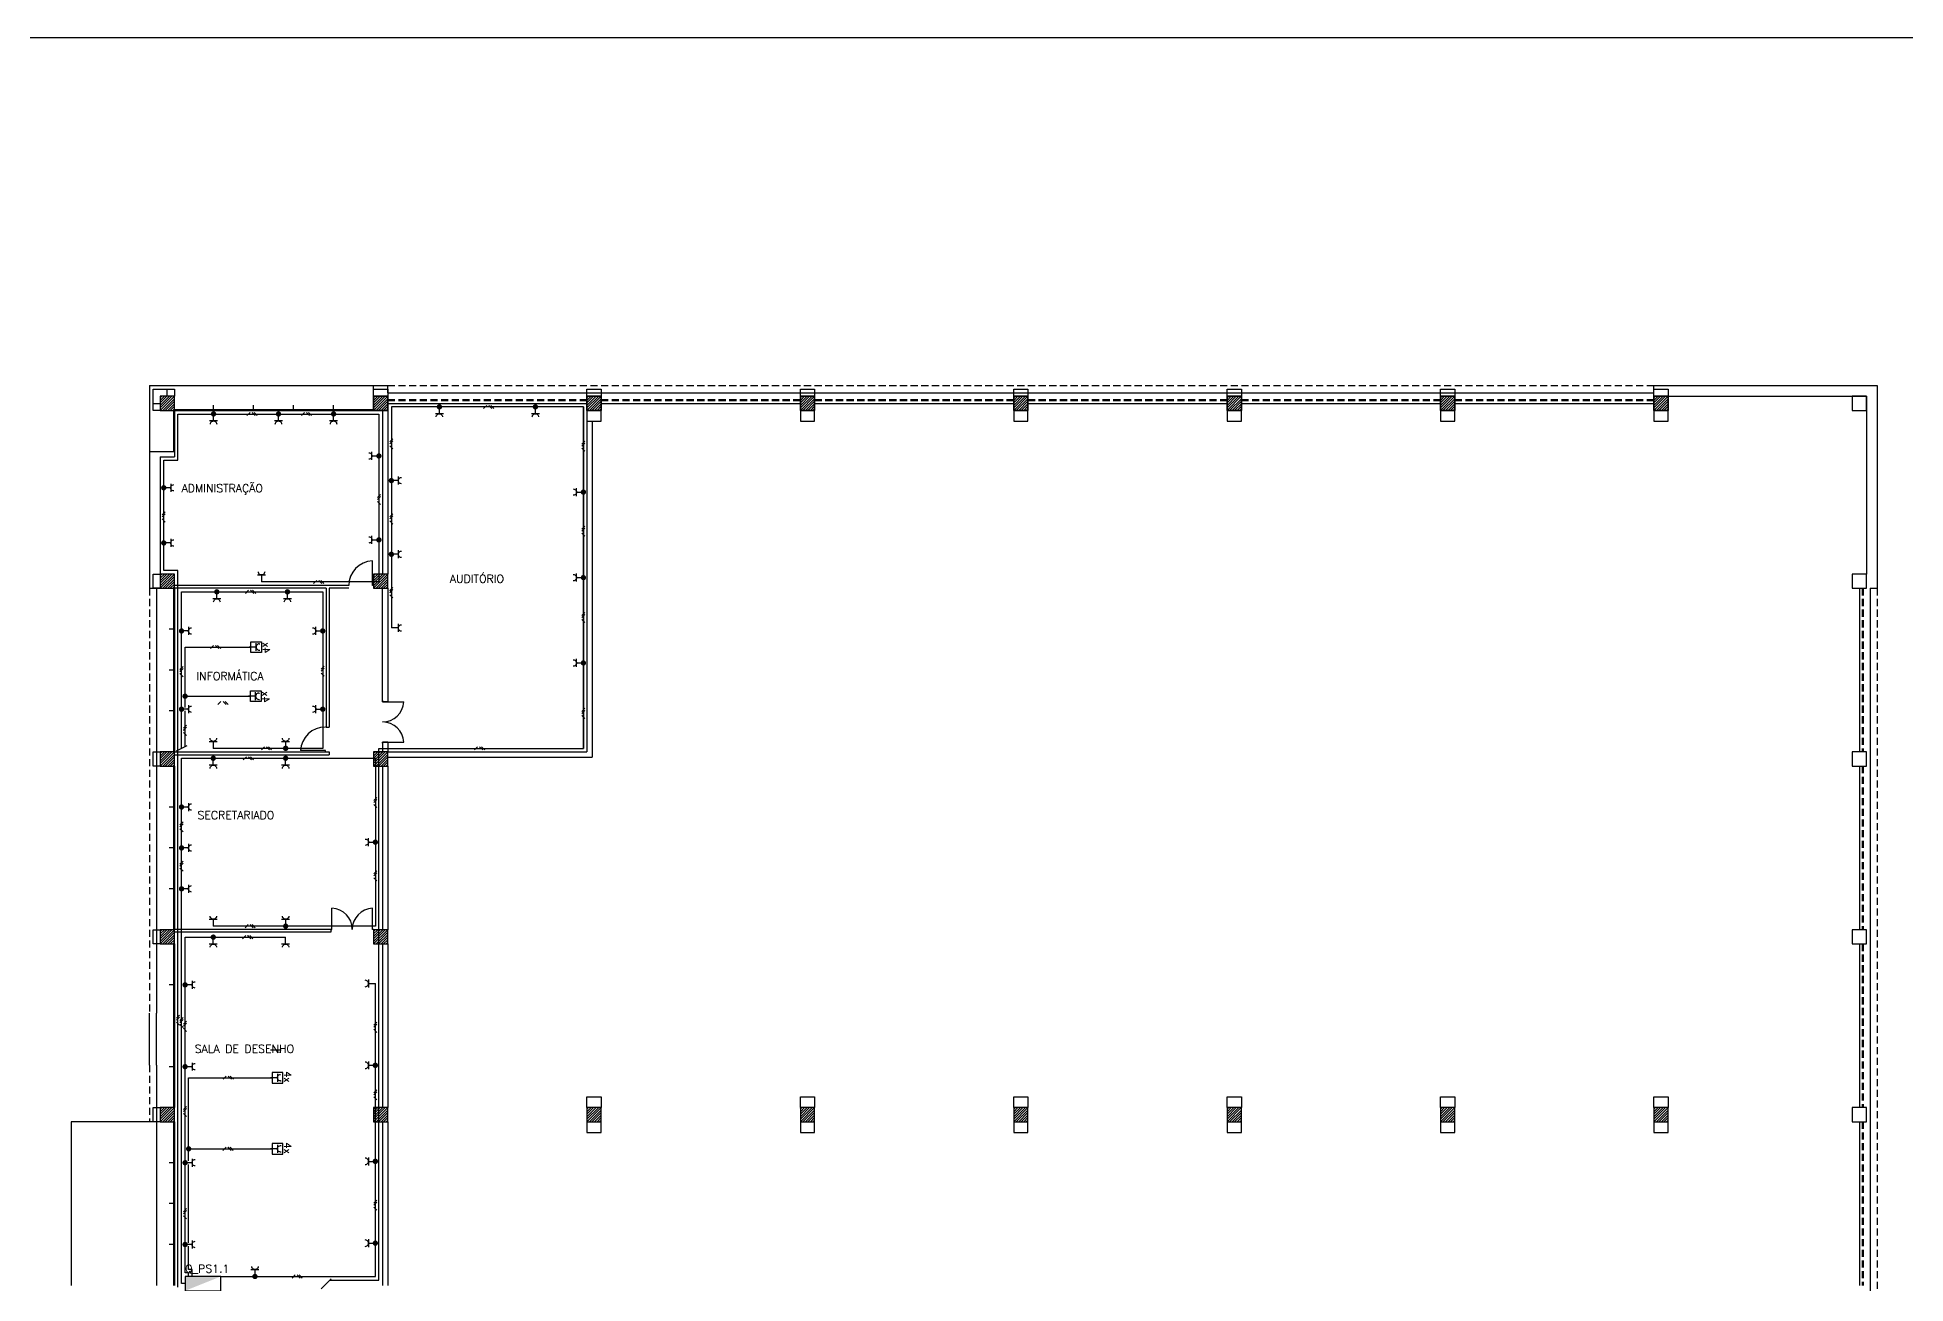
# Model space of a CAD drawing. Extents: x -9 to 600, y -23 to 65.
# Drawn here: x 391.6 to 444.1, y 28.4 to 63.4 of the extents above; entities that cross this region are included whole.
import ezdxf

# ---------------------------------------------------------------- set-up
doc = ezdxf.new("R2010")
doc.units = 0
doc.header["$LTSCALE"] = 0.8
doc.header["$MEASUREMENT"] = 0
doc.linetypes.add('HIDDEN', pattern=[0.375, 0.25, -0.125])
doc.layers.get('0').update_dxf_attribs({"color": 3, "linetype": 'CONTINUOUS'})
for name, color, linetype in [('0_FIOS', 3, 'CONTINUOUS'), ('Desenho base', 7, 'CONTINUOUS'), ('Quadros', 170, 'CONTINUOUS'), ('TOM', 4, 'CONTINUOUS'), ('Tomadas', 3, 'CONTINUOUS')]:
    doc.layers.add(name, color=color, linetype=linetype)
doc.styles.add('ROMANS', font='romans', dxfattribs={"width": 0.9})
doc.styles.get("Standard").update_dxf_attribs({"font": 'ROMANS'})

# ---------------------------------------------------------------- blocks, each defined once
blk = doc.blocks.new('PD')
for p, q in [((-5, 0), (-5, 100)), ((0, 0), (-5, 0))]:
    blk.add_line(p, q)
blk.add_arc((0, 0), 100, 92.86598, 180)
blk = doc.blocks.new('PE')
for p, q in [((5, 0), (5, 100)), ((0, 0), (5, 0))]:
    blk.add_line(p, q)
blk.add_arc((0, 0), 100, 0, 87.13402)
blk = doc.blocks.new('*X26')
at = {"color": 0}
for p, q in [((15.8, 29.801), (16.199, 30.2)), ((15.8, 29.871), (16.129, 30.2)), ((15.8, 29.942), (16.058, 30.2)), ((15.8, 30.013), (15.987, 30.2)), ((15.8, 30.084), (15.916, 30.2)), ((15.8, 30.154), (15.846, 30.2)), ((15.87, 29.8), (16.2, 30.13)), ((15.941, 29.8), (16.2, 30.059)), ((16.011, 29.8), (16.2, 29.989)), ((16.082, 29.8), (16.2, 29.918)), ((16.153, 29.8), (16.2, 29.847))]:
    blk.add_line(p, q, dxfattribs=at)
blk = doc.blocks.new('QUAD')
for p, q in [((0, 0), (0, 0.4)), ((0, 0.4), (1, 0.4)), ((1, 0), (0, 0)), ((1, 0.4), (1, 0))]:
    blk.add_line(p, q)
blk.add_solid([(0, 0.4), (1, 0.4), (1, 0), (1, 0.4)])
blk = doc.blocks.new('Folha A3')
at = {"color": 0}
blk.add_line((21, 288), (411, 288), dxfattribs=at)
blk = doc.blocks.new('MONO')
at = {"layer": '0_FIOS'}
for p, q in [((-3.36, -0.78), (-1.8, 0.78)), ((0.78, -0.78), (-0.78, 0.78)), ((1.8, -0.78), (0.24, 0.78))]:
    blk.add_line(p, q, dxfattribs=at)

msp = doc.modelspace()

# ---------------------------------------------------------------- linework, layer by layer
at = {"layer": 'Desenho base'}
for p, q in [((394.748, 53.648), (401.048, 53.648)), ((401.048, 53.648), (401.448, 53.648)), ((401.048, 53.348), (401.048, 53.648)), ((401.448, 53.448), (401.448, 53.648)), ((437.048, 53.648), (443.327, 53.648)), ((437.048, 53.448), (437.048, 53.648)), ((443.327, 53.648), (443.327, 47.948)), ((394.848, 52.948), (394.848, 53.548)), ((394.848, 53.548), (395.448, 53.548)), ((394.848, 53.148), (395.048, 53.148)), ((395.048, 53.348), (395.048, 52.948)), ((395.448, 53.348), (395.048, 53.348)), ((395.248, 53.348), (395.248, 53.548)), ((395.448, 53.548), (395.448, 53.348)), ((395.448, 52.948), (395.448, 53.348)), ((396.548, 52.948), (396.548, 53.098)), ((397.673, 52.948), (397.673, 53.098)), ((398.798, 52.948), (398.798, 53.098)), ((399.923, 52.948), (399.923, 53.098)), ((401.448, 53.348), (401.048, 53.348)), ((401.048, 53.348), (401.048, 52.948)), ((401.448, 53.448), (437.048, 53.448)), ((401.448, 52.948), (401.448, 53.348)), ((401.448, 53.148), (407.048, 53.148)), ((407.448, 53.348), (407.048, 53.348)), ((407.048, 53.348), (407.048, 52.948)), ((407.448, 52.948), (407.448, 53.348)), ((407.448, 53.148), (413.048, 53.148)), ((413.448, 53.348), (413.048, 53.348)), ((413.048, 53.348), (413.048, 52.948)), ((413.448, 52.948), (413.448, 53.348)), ((413.448, 53.148), (419.048, 53.148)), ((419.448, 53.348), (419.048, 53.348)), ((419.048, 53.348), (419.048, 52.948)), ((419.448, 52.948), (419.448, 53.348)), ((419.448, 53.148), (425.048, 53.148)), ((425.448, 53.348), (425.048, 53.348)), ((425.048, 53.348), (425.048, 52.948)), ((425.448, 52.948), (425.448, 53.348)), ((425.448, 53.148), (431.048, 53.148)), ((431.448, 53.348), (431.048, 53.348)), ((431.048, 53.348), (431.048, 52.948)), ((431.448, 52.948), (431.448, 53.348)), ((431.448, 53.148), (437.048, 53.148)), ((437.448, 53.348), (437.048, 53.348)), ((437.048, 53.348), (437.048, 52.948)), ((437.448, 53.348), (443.027, 53.348)), ((437.448, 52.948), (437.448, 53.348)), ((443.027, 53.348), (442.627, 53.348)), ((442.627, 53.348), (442.627, 52.948)), ((443.027, 53.348), (443.027, 48.348)), ((443.027, 52.948), (443.027, 53.348)), ((395.048, 52.948), (394.848, 52.948)), ((395.048, 52.948), (395.448, 52.948)), ((395.418, 52.948), (395.418, 51.798)), ((395.448, 52.978), (401.048, 52.978)), ((395.448, 52.948), (401.048, 52.948)), ((395.448, 52.948), (395.448, 51.798)), ((401.048, 52.948), (401.448, 52.948)), ((401.298, 52.948), (401.298, 48.348)), ((401.448, 52.948), (401.448, 48.348)), ((407.048, 52.948), (407.448, 52.948)), ((407.048, 52.648), (407.048, 43.348)), ((407.198, 52.648), (407.198, 43.198)), ((413.048, 52.948), (413.448, 52.948)), ((419.048, 52.948), (419.448, 52.948)), ((425.048, 52.948), (425.448, 52.948)), ((431.048, 52.948), (431.448, 52.948)), ((437.048, 52.948), (437.448, 52.948)), ((442.627, 52.948), (443.027, 52.948)), ((394.748, 51.798), (394.748, 47.948)), ((394.748, 51.798), (395.448, 51.798)), ((395.048, 51.648), (395.448, 51.648)), ((395.048, 51.648), (395.048, 48.348)), ((395.448, 51.798), (395.448, 51.648)), ((395.448, 48.348), (395.048, 48.348)), ((395.048, 48.348), (395.048, 47.948)), ((395.448, 47.948), (395.448, 48.348)), ((401.448, 48.348), (401.048, 48.348)), ((401.048, 48.348), (401.048, 47.948)), ((401.448, 47.948), (401.448, 48.348)), ((443.027, 48.348), (442.627, 48.348)), ((442.627, 48.348), (442.627, 47.948)), ((443.027, 47.948), (443.027, 48.348)), ((394.748, 47.948), (395.048, 47.948)), ((394.948, 47.948), (394.948, 36.004)), ((395.048, 47.948), (395.448, 47.948)), ((395.418, 47.948), (395.418, 43.348)), ((395.448, 47.948), (395.448, 43.348)), ((401.048, 47.948), (401.448, 47.948)), ((401.298, 44.758), (401.298, 47.948)), ((401.448, 47.948), (401.448, 44.758)), ((442.627, 47.948), (443.027, 47.948)), ((442.827, 47.948), (442.827, 43.348)), ((443.127, 47.948), (443.127, 18.348)), ((443.127, 47.948), (443.327, 47.948)), ((395.448, 46.798), (395.298, 46.798)), ((395.448, 45.648), (395.298, 45.648)), ((401.448, 44.758), (401.298, 44.758)), ((395.448, 44.498), (395.298, 44.498)), ((399.718, 44.048), (399.798, 44.048)), ((401.448, 43.618), (401.298, 43.618)), ((401.298, 43.618), (401.298, 43.348)), ((401.448, 43.618), (401.448, 43.348)), ((395.448, 43.348), (395.048, 43.348)), ((395.048, 43.348), (395.048, 42.948)), ((395.448, 43.348), (399.798, 43.348)), ((395.448, 42.948), (395.448, 43.348)), ((395.448, 43.268), (399.798, 43.268)), ((401.448, 43.348), (401.048, 43.348)), ((401.048, 43.348), (401.048, 42.948)), ((401.048, 43.348), (401.298, 43.348)), ((401.448, 42.948), (401.448, 43.348)), ((401.448, 43.348), (407.048, 43.348)), ((401.448, 43.198), (407.198, 43.198)), ((443.027, 43.348), (442.627, 43.348)), ((442.627, 43.348), (442.627, 42.948)), ((443.027, 42.948), (443.027, 43.348)), ((395.048, 42.948), (395.448, 42.948)), ((395.418, 42.948), (395.418, 38.348)), ((395.448, 42.948), (395.448, 38.348)), ((401.048, 42.948), (401.448, 42.948)), ((401.298, 42.948), (401.298, 38.348)), ((401.298, 42.948), (401.298, 42.916)), ((401.448, 42.948), (401.448, 38.348)), ((442.627, 42.948), (443.027, 42.948)), ((442.827, 42.948), (442.827, 38.348)), ((395.448, 41.798), (395.298, 41.798)), ((395.448, 40.648), (395.298, 40.648)), ((395.448, 39.498), (395.298, 39.498)), ((399.848, 38.358), (395.448, 38.358)), ((399.848, 38.358), (399.848, 38.278)), ((401.048, 38.358), (401.048, 38.278)), ((395.448, 38.348), (395.048, 38.348)), ((395.048, 38.348), (395.048, 37.948)), ((395.048, 37.948), (395.448, 37.948)), ((395.418, 37.948), (395.418, 36.004)), ((395.448, 37.948), (395.448, 38.348)), ((399.848, 38.278), (395.448, 38.278)), ((395.448, 37.948), (395.448, 36.004)), ((401.448, 38.348), (401.048, 38.348)), ((401.048, 38.348), (401.048, 37.948)), ((401.048, 37.948), (401.448, 37.948)), ((401.298, 37.948), (401.298, 33.348)), ((401.448, 37.948), (401.448, 38.348)), ((401.448, 37.948), (401.448, 33.348)), ((443.027, 38.348), (442.627, 38.348)), ((442.627, 38.348), (442.627, 37.948)), ((442.627, 37.948), (443.027, 37.948)), ((442.827, 37.948), (442.827, 33.348)), ((443.027, 37.948), (443.027, 38.348)), ((395.448, 36.798), (395.298, 36.798)), ((394.748, 34.54), (394.748, 36.004)), ((394.948, 34.54), (394.948, 36.004)), ((395.418, 36.004), (395.418, 34.54)), ((395.448, 36.004), (395.448, 34.54)), ((394.948, 34.54), (394.948, 28.348)), ((395.448, 34.498), (395.298, 34.498)), ((395.418, 34.54), (395.418, 33.348)), ((395.448, 34.54), (395.448, 33.348)), ((395.448, 33.348), (395.048, 33.348)), ((395.048, 33.348), (395.048, 32.948)), ((395.448, 32.948), (395.448, 33.348)), ((401.448, 33.348), (401.048, 33.348)), ((401.048, 33.348), (401.048, 32.948)), ((401.448, 32.948), (401.448, 33.348)), ((407.448, 33.348), (407.048, 33.348)), ((407.048, 33.348), (407.048, 32.948)), ((407.448, 32.948), (407.448, 33.348)), ((413.448, 33.348), (413.048, 33.348)), ((413.048, 33.348), (413.048, 32.948)), ((413.448, 32.948), (413.448, 33.348)), ((419.448, 33.348), (419.048, 33.348)), ((419.048, 33.348), (419.048, 32.948)), ((419.448, 32.948), (419.448, 33.348)), ((425.448, 33.348), (425.048, 33.348)), ((425.048, 33.348), (425.048, 32.948)), ((425.448, 32.948), (425.448, 33.348)), ((431.448, 33.348), (431.048, 33.348)), ((431.048, 33.348), (431.048, 32.948)), ((431.448, 32.948), (431.448, 33.348)), ((437.448, 33.348), (437.048, 33.348)), ((437.048, 33.348), (437.048, 32.948)), ((437.448, 32.948), (437.448, 33.348)), ((443.027, 33.348), (442.627, 33.348)), ((442.627, 33.348), (442.627, 32.948)), ((443.027, 32.948), (443.027, 33.348)), ((392.548, 32.948), (392.548, 28.348)), ((394.948, 32.948), (392.548, 32.948)), ((395.048, 32.948), (395.448, 32.948)), ((395.418, 32.948), (395.418, 28.348)), ((395.448, 32.948), (395.448, 28.348)), ((401.048, 32.948), (401.448, 32.948)), ((401.298, 32.948), (401.298, 28.348)), ((401.448, 32.948), (401.448, 28.348)), ((407.048, 32.948), (407.448, 32.948)), ((413.048, 32.948), (413.448, 32.948)), ((419.048, 32.948), (419.448, 32.948)), ((425.048, 32.948), (425.448, 32.948)), ((431.048, 32.948), (431.448, 32.948)), ((437.048, 32.948), (437.448, 32.948)), ((442.627, 32.948), (443.027, 32.948)), ((442.827, 32.948), (442.827, 28.348)), ((395.448, 31.798), (395.298, 31.798)), ((395.448, 30.648), (395.298, 30.648)), ((395.448, 29.498), (395.298, 29.498))]:
    msp.add_line(p, q, dxfattribs=at)
at = {"layer": 'Desenho base', "linetype": 'Continuous'}
for p, q in [((394.748, 53.648), (394.748, 51.798)), ((400.348, 48.028), (395.448, 48.028)), ((399.718, 47.948), (395.448, 47.948)), ((399.718, 47.948), (399.718, 44.048)), ((400.348, 47.948), (399.798, 47.948)), ((399.798, 47.948), (399.798, 44.048)), ((399.798, 43.348), (399.798, 43.268))]:
    msp.add_line(p, q, dxfattribs=at)
at = {"layer": 'Desenho base', "linetype": 'HIDDEN'}
for p, q in [((401.448, 53.648), (437.048, 53.648)), ((401.448, 53.258), (407.048, 53.258)), ((401.448, 53.228), (407.048, 53.228)), ((407.448, 53.258), (413.048, 53.258)), ((407.448, 53.228), (413.048, 53.228)), ((413.448, 53.258), (419.048, 53.258)), ((413.448, 53.228), (419.048, 53.228)), ((419.448, 53.258), (425.048, 53.258)), ((419.448, 53.228), (425.048, 53.228)), ((425.448, 53.258), (431.048, 53.258)), ((425.448, 53.228), (431.048, 53.228)), ((431.448, 53.258), (437.048, 53.258)), ((431.448, 53.228), (437.048, 53.228)), ((394.748, 47.948), (394.748, 36.004)), ((442.907, 47.948), (442.907, 43.348)), ((442.937, 47.948), (442.937, 43.348)), ((443.327, 47.948), (443.327, 18.348)), ((442.907, 42.948), (442.907, 38.348)), ((442.937, 42.948), (442.937, 38.348)), ((442.907, 37.948), (442.907, 33.348)), ((442.937, 37.948), (442.937, 33.348)), ((394.748, 34.54), (394.748, 32.948)), ((442.907, 32.948), (442.907, 28.348)), ((442.937, 32.948), (442.937, 28.348))]:
    msp.add_line(p, q, dxfattribs=at)
at = {"layer": 'Desenho base'}
for points in [[(395.048, 52.948), (395.448, 52.948), (395.448, 53.348), (395.048, 53.348)], [(401.048, 53.348), (401.448, 53.348), (401.448, 52.948), (401.048, 52.948)], [(407.048, 53.348), (407.448, 53.348), (407.448, 52.948), (407.048, 52.948)], [(413.048, 53.348), (413.448, 53.348), (413.448, 52.948), (413.048, 52.948)], [(419.048, 53.348), (419.448, 53.348), (419.448, 52.948), (419.048, 52.948)], [(425.048, 53.348), (425.448, 53.348), (425.448, 52.948), (425.048, 52.948)], [(431.048, 53.348), (431.448, 53.348), (431.448, 52.948), (431.048, 52.948)], [(437.048, 53.348), (437.448, 53.348), (437.448, 52.948), (437.048, 52.948)], [(395.048, 47.948), (395.448, 47.948), (395.448, 48.348), (395.048, 48.348)], [(401.048, 47.948), (401.448, 47.948), (401.448, 48.348), (401.048, 48.348)], [(395.048, 42.948), (395.448, 42.948), (395.448, 43.348), (395.048, 43.348)], [(401.048, 42.948), (401.448, 42.948), (401.448, 43.348), (401.048, 43.348)], [(395.048, 37.948), (395.448, 37.948), (395.448, 38.348), (395.048, 38.348)], [(401.048, 37.948), (401.448, 37.948), (401.448, 38.348), (401.048, 38.348)], [(395.048, 32.948), (395.448, 32.948), (395.448, 33.348), (395.048, 33.348)], [(401.048, 32.948), (401.448, 32.948), (401.448, 33.348), (401.048, 33.348)], [(407.048, 32.948), (407.448, 32.948), (407.448, 33.348), (407.048, 33.348)], [(413.048, 32.948), (413.448, 32.948), (413.448, 33.348), (413.048, 33.348)], [(419.048, 32.948), (419.448, 32.948), (419.448, 33.348), (419.048, 33.348)], [(425.048, 32.948), (425.448, 32.948), (425.448, 33.348), (425.048, 33.348)], [(431.048, 32.948), (431.448, 32.948), (431.448, 33.348), (431.048, 33.348)], [(437.048, 32.948), (437.448, 32.948), (437.448, 33.348), (437.048, 33.348)]]:
    msp.add_lwpolyline(points, close=True, dxfattribs=at)
for points in [[(401.048, 53.348), (401.048, 53.548), (401.448, 53.548), (401.448, 53.348)], [(407.048, 53.348), (407.048, 53.548), (407.448, 53.548), (407.448, 53.348)], [(413.048, 53.348), (413.048, 53.548), (413.448, 53.548), (413.448, 53.348)], [(419.048, 53.348), (419.048, 53.548), (419.448, 53.548), (419.448, 53.348)], [(425.048, 53.348), (425.048, 53.548), (425.448, 53.548), (425.448, 53.348)], [(431.048, 53.348), (431.048, 53.548), (431.448, 53.548), (431.448, 53.348)], [(437.048, 53.348), (437.048, 53.548), (437.448, 53.548), (437.448, 53.348)], [(407.048, 52.948), (407.048, 52.648), (407.448, 52.648), (407.448, 52.948)], [(413.048, 52.948), (413.048, 52.648), (413.448, 52.648), (413.448, 52.948)], [(419.048, 52.948), (419.048, 52.648), (419.448, 52.648), (419.448, 52.948)], [(425.048, 52.948), (425.048, 52.648), (425.448, 52.648), (425.448, 52.948)], [(431.048, 52.948), (431.048, 52.648), (431.448, 52.648), (431.448, 52.948)], [(437.048, 52.948), (437.048, 52.648), (437.448, 52.648), (437.448, 52.948)], [(395.048, 47.948), (394.848, 47.948), (394.848, 48.348), (395.048, 48.348)], [(395.048, 42.948), (394.848, 42.948), (394.848, 43.348), (395.048, 43.348)], [(395.048, 37.948), (394.848, 37.948), (394.848, 38.348), (395.048, 38.348)], [(407.048, 33.348), (407.048, 33.648), (407.448, 33.648), (407.448, 33.348)], [(413.048, 33.348), (413.048, 33.648), (413.448, 33.648), (413.448, 33.348)], [(419.048, 33.348), (419.048, 33.648), (419.448, 33.648), (419.448, 33.348)], [(425.048, 33.348), (425.048, 33.648), (425.448, 33.648), (425.448, 33.348)], [(431.048, 33.348), (431.048, 33.648), (431.448, 33.648), (431.448, 33.348)], [(437.048, 33.348), (437.048, 33.648), (437.448, 33.648), (437.448, 33.348)], [(395.048, 32.948), (394.848, 32.948), (394.848, 33.348), (395.048, 33.348)], [(407.048, 32.948), (407.048, 32.648), (407.448, 32.648), (407.448, 32.948)], [(413.048, 32.948), (413.048, 32.648), (413.448, 32.648), (413.448, 32.948)], [(419.048, 32.948), (419.048, 32.648), (419.448, 32.648), (419.448, 32.948)], [(425.048, 32.948), (425.048, 32.648), (425.448, 32.648), (425.448, 32.948)], [(431.048, 32.948), (431.048, 32.648), (431.448, 32.648), (431.448, 32.948)], [(437.048, 32.948), (437.048, 32.648), (437.448, 32.648), (437.448, 32.948)]]:
    msp.add_lwpolyline(points, dxfattribs=at)
at = {"layer": 'TOM'}
for p, q in [((396.659, 52.654), (396.436, 52.654)), ((396.659, 52.654), (396.436, 52.654)), ((396.548, 52.654), (396.548, 52.848)), ((398.484, 52.654), (398.261, 52.654)), ((398.484, 52.654), (398.261, 52.654)), ((398.373, 52.654), (398.373, 52.848)), ((400.034, 52.654), (399.811, 52.654)), ((400.034, 52.654), (399.811, 52.654)), ((399.923, 52.654), (399.923, 52.848)), ((403.009, 52.854), (402.786, 52.854)), ((403.009, 52.854), (402.786, 52.854)), ((402.898, 52.854), (402.898, 53.048)), ((405.709, 52.854), (405.486, 52.854)), ((405.709, 52.854), (405.486, 52.854)), ((405.598, 52.854), (405.598, 53.048)), ((401.003, 51.556), (401.003, 51.78)), ((401.003, 51.556), (401.003, 51.78)), ((401.003, 51.668), (401.198, 51.668)), ((401.742, 50.976), (401.548, 50.976)), ((401.742, 51.088), (401.742, 50.864)), ((401.742, 51.088), (401.742, 50.864)), ((395.342, 50.773), (395.148, 50.773)), ((395.342, 50.885), (395.342, 50.661)), ((395.342, 50.885), (395.342, 50.661)), ((406.753, 50.54), (406.753, 50.763)), ((406.753, 50.54), (406.753, 50.763)), ((406.753, 50.652), (406.948, 50.652)), ((401.003, 49.196), (401.003, 49.42)), ((401.003, 49.196), (401.003, 49.42)), ((395.342, 49.223), (395.148, 49.223)), ((395.342, 49.335), (395.342, 49.111)), ((395.342, 49.335), (395.342, 49.111)), ((401.003, 49.308), (401.198, 49.308)), ((401.742, 48.904), (401.548, 48.904)), ((401.742, 49.016), (401.742, 48.792)), ((401.742, 49.016), (401.742, 48.792)), ((406.753, 48.136), (406.753, 48.36)), ((406.753, 48.136), (406.753, 48.36)), ((396.64, 47.654), (396.64, 47.848)), ((397.786, 48.322), (398.009, 48.322)), ((397.786, 48.322), (398.009, 48.322)), ((397.898, 48.322), (397.898, 48.128)), ((398.625, 47.654), (398.625, 47.848)), ((406.753, 48.248), (406.948, 48.248)), ((396.752, 47.654), (396.528, 47.654)), ((396.752, 47.654), (396.528, 47.654)), ((398.737, 47.654), (398.513, 47.654)), ((398.737, 47.654), (398.513, 47.654)), ((395.842, 46.86), (395.842, 46.636)), ((395.842, 46.86), (395.842, 46.636)), ((399.423, 46.636), (399.423, 46.86)), ((399.423, 46.636), (399.423, 46.86)), ((401.742, 46.832), (401.548, 46.832)), ((401.742, 46.944), (401.742, 46.72)), ((401.742, 46.944), (401.742, 46.72)), ((395.842, 46.748), (395.648, 46.748)), ((397.744, 46.297), (397.55, 46.297)), ((397.55, 46.297), (397.6, 46.297)), ((397.6, 46.297), (397.6, 46.447)), ((397.6, 46.447), (397.9, 46.447)), ((397.6, 46.147), (397.6, 46.297)), ((397.744, 46.185), (397.744, 46.409)), ((397.744, 46.185), (397.744, 46.409)), ((397.833, 46.386), (397.852, 46.386)), ((397.9, 46.447), (397.9, 46.147)), ((399.423, 46.748), (399.618, 46.748)), ((397.9, 46.147), (397.6, 46.147)), ((397.833, 46.208), (397.852, 46.208)), ((406.753, 45.736), (406.753, 45.96)), ((406.753, 45.736), (406.753, 45.96)), ((406.753, 45.848), (406.948, 45.848)), ((395.842, 44.66), (395.842, 44.436)), ((395.842, 44.66), (395.842, 44.436)), ((397.73, 44.913), (397.535, 44.913)), ((397.535, 44.913), (397.585, 44.913)), ((397.585, 44.913), (397.585, 45.063)), ((397.585, 45.063), (397.885, 45.063)), ((397.585, 44.763), (397.585, 44.913)), ((397.885, 44.763), (397.585, 44.763)), ((397.73, 44.802), (397.73, 45.025)), ((397.73, 44.802), (397.73, 45.025)), ((397.819, 45.003), (397.838, 45.003)), ((397.819, 44.824), (397.838, 44.824)), ((397.885, 45.063), (397.885, 44.763)), ((399.423, 44.436), (399.423, 44.66)), ((399.423, 44.436), (399.423, 44.66)), ((395.842, 44.548), (395.648, 44.548)), ((399.423, 44.548), (399.618, 44.548)), ((396.428, 43.642), (396.652, 43.642)), ((396.428, 43.642), (396.652, 43.642)), ((396.54, 43.642), (396.54, 43.448)), ((398.463, 43.642), (398.687, 43.642)), ((398.463, 43.642), (398.687, 43.642)), ((398.575, 43.642), (398.575, 43.448)), ((396.54, 42.975), (396.54, 43.169)), ((398.575, 42.975), (398.575, 43.169)), ((396.652, 42.975), (396.428, 42.975)), ((396.652, 42.975), (396.428, 42.975)), ((398.687, 42.975), (398.463, 42.975)), ((398.687, 42.975), (398.463, 42.975)), ((395.842, 41.798), (395.648, 41.798)), ((395.842, 41.91), (395.842, 41.686)), ((395.842, 41.91), (395.842, 41.686)), ((395.842, 40.648), (395.648, 40.648)), ((395.842, 40.76), (395.842, 40.536)), ((395.842, 40.76), (395.842, 40.536)), ((400.903, 40.697), (400.903, 40.921)), ((400.903, 40.697), (400.903, 40.921)), ((400.903, 40.809), (401.098, 40.809)), ((395.842, 39.498), (395.648, 39.498)), ((395.842, 39.61), (395.842, 39.386)), ((395.842, 39.61), (395.842, 39.386)), ((396.428, 38.642), (396.652, 38.642)), ((396.428, 38.642), (396.652, 38.642)), ((396.54, 38.642), (396.54, 38.448)), ((398.463, 38.642), (398.687, 38.642)), ((398.463, 38.642), (398.687, 38.642)), ((398.575, 38.642), (398.575, 38.448)), ((396.652, 37.945), (396.428, 37.945)), ((396.652, 37.945), (396.428, 37.945)), ((396.54, 37.945), (396.54, 38.139)), ((398.687, 37.945), (398.463, 37.945)), ((398.687, 37.945), (398.463, 37.945)), ((398.575, 37.945), (398.575, 38.139)), ((395.942, 36.798), (395.748, 36.798)), ((395.942, 36.91), (395.942, 36.686)), ((395.942, 36.91), (395.942, 36.686)), ((400.903, 36.947), (400.903, 36.724)), ((400.903, 36.947), (400.903, 36.724)), ((400.903, 36.836), (401.098, 36.836)), ((398.449, 34.963), (398.149, 34.963)), ((398.383, 34.902), (398.402, 34.902)), ((395.942, 34.498), (395.748, 34.498)), ((395.942, 34.61), (395.942, 34.386)), ((395.942, 34.61), (395.942, 34.386)), ((398.342, 34.188), (398.148, 34.188)), ((398.148, 34.188), (398.198, 34.188)), ((398.198, 34.338), (398.198, 34.188)), ((398.498, 34.338), (398.198, 34.338)), ((398.198, 34.188), (398.198, 34.038)), ((398.342, 34.3), (398.342, 34.076)), ((398.342, 34.3), (398.342, 34.076)), ((398.498, 34.038), (398.498, 34.338)), ((400.903, 34.647), (400.903, 34.424)), ((400.903, 34.647), (400.903, 34.424)), ((400.903, 34.536), (401.098, 34.536)), ((398.198, 34.038), (398.498, 34.038)), ((398.431, 34.099), (398.45, 34.099)), ((398.342, 32.188), (398.148, 32.188)), ((398.148, 32.188), (398.198, 32.188)), ((398.498, 32.338), (398.198, 32.338)), ((398.198, 32.338), (398.198, 32.188)), ((398.198, 32.188), (398.198, 32.038)), ((398.342, 32.3), (398.342, 32.076)), ((398.342, 32.3), (398.342, 32.076)), ((398.431, 32.277), (398.45, 32.277)), ((398.431, 32.099), (398.45, 32.099)), ((398.498, 32.038), (398.498, 32.338)), ((395.942, 31.798), (395.748, 31.798)), ((395.942, 31.91), (395.942, 31.686)), ((395.942, 31.91), (395.942, 31.686)), ((398.198, 32.038), (398.498, 32.038)), ((400.903, 31.947), (400.903, 31.724)), ((400.903, 31.947), (400.903, 31.724)), ((400.903, 31.836), (401.098, 31.836)), ((395.942, 29.498), (395.748, 29.498)), ((395.942, 29.61), (395.942, 29.386)), ((395.942, 29.61), (395.942, 29.386)), ((400.903, 29.647), (400.903, 29.424)), ((400.903, 29.647), (400.903, 29.424)), ((400.903, 29.536), (401.098, 29.536)), ((397.6, 28.792), (397.824, 28.792)), ((397.6, 28.792), (397.824, 28.792)), ((397.712, 28.792), (397.712, 28.598))]:
    msp.add_line(p, q, dxfattribs=at)
at = {"layer": 'TOM', "extrusion": (0, 0, -1)}
for centre, major_axis in [((396.548, 52.564), (-0.0633, -0.0633)), ((398.373, 52.564), (-0.0633, -0.0633)), ((399.923, 52.564), (-0.0633, -0.0633)), ((402.898, 52.764), (-0.0633, -0.0633)), ((405.598, 52.764), (-0.0633, -0.0633)), ((400.914, 51.668), (-0.0633, 0.0633)), ((401.831, 50.976), (0.0633, -0.0633)), ((395.431, 50.773), (0.0633, -0.0633)), ((406.664, 50.652), (-0.0633, 0.0633)), ((400.914, 49.308), (-0.0633, 0.0633)), ((395.431, 49.223), (0.0633, -0.0633)), ((401.831, 48.904), (0.0633, -0.0633)), ((397.898, 48.412), (0.0633, 0.0633)), ((406.664, 48.248), (-0.0633, 0.0633)), ((396.64, 47.564), (-0.0633, -0.0633)), ((398.625, 47.564), (-0.0633, -0.0633)), ((395.931, 46.748), (0.0633, -0.0633)), ((399.334, 46.748), (-0.0633, 0.0633)), ((401.831, 46.832), (0.0633, -0.0633)), ((406.664, 45.848), (-0.0633, 0.0633)), ((395.931, 44.548), (0.0633, -0.0633)), ((399.334, 44.548), (-0.0633, 0.0633)), ((396.54, 43.732), (0.0633, 0.0633)), ((398.575, 43.732), (0.0633, 0.0633)), ((396.54, 42.885), (-0.0633, -0.0633)), ((398.575, 42.885), (-0.0633, -0.0633)), ((395.931, 41.798), (0.0633, -0.0633)), ((395.931, 40.648), (0.0633, -0.0633)), ((400.814, 40.809), (-0.0633, 0.0633)), ((395.931, 39.498), (0.0633, -0.0633)), ((396.54, 38.732), (0.0633, 0.0633)), ((398.575, 38.732), (0.0633, 0.0633)), ((396.54, 37.855), (-0.0633, -0.0633)), ((398.575, 37.855), (-0.0633, -0.0633)), ((396.031, 36.798), (0.0633, -0.0633)), ((396.031, 34.498), (0.0633, -0.0633)), ((398.431, 34.188), (0.0633, -0.0633)), ((398.431, 32.188), (0.0633, -0.0633)), ((396.031, 31.798), (0.0633, -0.0633)), ((396.031, 29.498), (0.0633, -0.0633)), ((397.712, 28.882), (0.0633, 0.0633))]:
    msp.add_ellipse(centre, major_axis=major_axis, ratio=1, start_param=0.785398, end_param=3.926991, dxfattribs=at)
at = {"layer": 'TOM'}
for centre, major_axis in [((397.833, 46.297), (0.0633, 0.0633)), ((397.819, 44.913), (0.0633, 0.0633)), ((400.814, 36.836), (-0.0633, -0.0633)), ((400.814, 34.536), (-0.0633, -0.0633)), ((400.814, 31.836), (-0.0633, -0.0633)), ((400.814, 29.536), (-0.0633, -0.0633))]:
    msp.add_ellipse(centre, major_axis=major_axis, ratio=1, start_param=0.785398, end_param=3.926991, dxfattribs=at)
at = {"layer": 'Tomadas'}
for p, q in [((404.142, 53.005), (404.228, 53.091)), ((404.285, 53.091), (404.371, 53.005)), ((404.341, 53.091), (404.428, 53.005)), ((395.548, 51.548), (395.548, 52.848)), ((395.548, 52.848), (401.198, 52.848)), ((397.486, 52.805), (397.573, 52.891)), ((397.629, 52.891), (397.716, 52.805)), ((397.686, 52.891), (397.772, 52.805)), ((399.019, 52.805), (399.106, 52.891)), ((399.162, 52.891), (399.249, 52.805)), ((399.219, 52.891), (399.306, 52.805)), ((401.198, 52.848), (401.198, 48.128)), ((406.948, 53.048), (401.548, 53.048)), ((401.548, 53.048), (401.548, 46.832)), ((406.948, 43.448), (406.948, 53.048)), ((406.948, 53.048), (406.948, 43.448)), ((401.504, 52.067), (401.591, 52.153)), ((401.504, 52.01), (401.591, 52.097)), ((406.904, 52), (406.991, 52.087)), ((406.904, 51.944), (406.991, 52.031)), ((395.148, 48.448), (395.148, 51.548)), ((395.148, 51.548), (395.548, 51.548)), ((401.591, 51.867), (401.504, 51.954)), ((406.991, 51.801), (406.904, 51.887)), ((401.154, 50.501), (401.241, 50.588)), ((401.154, 50.445), (401.241, 50.531)), ((395.104, 50.011), (395.191, 50.098)), ((395.104, 49.955), (395.191, 50.041)), ((401.241, 50.301), (401.154, 50.388)), ((401.504, 49.953), (401.591, 50.04)), ((401.504, 49.897), (401.591, 49.983)), ((395.191, 49.811), (395.104, 49.898)), ((401.591, 49.753), (401.504, 49.84)), ((406.904, 49.61), (406.991, 49.697)), ((406.904, 49.554), (406.991, 49.64)), ((406.991, 49.41), (406.904, 49.497)), ((401.548, 48.904), (401.548, 46.832)), ((395.548, 48.448), (395.148, 48.448)), ((395.548, 43.398), (395.548, 48.448)), ((395.648, 47.848), (399.618, 47.848)), ((395.648, 43.448), (395.648, 47.848)), ((397.446, 47.805), (397.533, 47.891)), ((397.589, 47.891), (397.676, 47.805)), ((397.646, 47.891), (397.732, 47.805)), ((401.198, 48.128), (397.898, 48.128)), ((399.361, 48.085), (399.448, 48.171)), ((399.504, 48.171), (399.591, 48.085)), ((399.561, 48.171), (399.647, 48.085)), ((399.618, 47.848), (399.618, 43.448)), ((401.504, 47.881), (401.591, 47.968)), ((401.504, 47.825), (401.591, 47.911)), ((406.948, 43.448), (406.948, 48.248)), ((401.591, 47.682), (401.504, 47.768)), ((406.904, 47.183), (406.991, 47.269)), ((406.904, 47.126), (406.991, 47.213)), ((406.991, 46.983), (406.904, 47.07)), ((395.748, 46.297), (397.55, 46.297)), ((395.748, 44.598), (395.748, 46.297)), ((396.462, 46.254), (396.549, 46.34)), ((396.605, 46.34), (396.692, 46.254)), ((396.662, 46.34), (396.748, 46.254)), ((395.604, 45.661), (395.691, 45.748)), ((399.574, 45.676), (399.661, 45.763)), ((399.574, 45.62), (399.661, 45.706)), ((395.604, 45.605), (395.691, 45.691)), ((395.691, 45.461), (395.604, 45.548)), ((399.661, 45.476), (399.574, 45.563)), ((399.618, 45.648), (399.618, 43.448)), ((395.748, 44.913), (397.535, 44.913)), ((396.671, 44.679), (396.757, 44.765)), ((396.814, 44.765), (396.901, 44.679)), ((396.871, 44.765), (396.957, 44.679)), ((395.748, 43.498), (395.748, 44.498)), ((406.904, 44.486), (406.991, 44.573)), ((406.904, 44.43), (406.991, 44.516)), ((406.991, 44.286), (406.904, 44.373)), ((395.704, 44.011), (395.791, 44.098)), ((395.704, 43.954), (395.791, 44.041)), ((395.791, 43.811), (395.704, 43.898)), ((395.795, 43.521), (395.494, 43.371)), ((395.548, 28.298), (395.548, 43.398)), ((395.648, 43.168), (401.098, 43.169)), ((395.648, 28.398), (395.648, 43.168)), ((399.618, 43.448), (396.54, 43.448)), ((397.384, 43.125), (397.471, 43.212)), ((397.527, 43.212), (397.614, 43.125)), ((397.584, 43.212), (397.671, 43.125)), ((397.892, 43.405), (397.979, 43.491)), ((398.035, 43.491), (398.122, 43.405)), ((398.092, 43.491), (398.179, 43.405)), ((401.098, 43.169), (401.098, 38.448)), ((401.198, 28.498), (401.198, 43.448)), ((401.198, 43.448), (406.948, 43.448)), ((403.886, 43.405), (403.973, 43.491)), ((404.029, 43.491), (404.116, 43.405)), ((404.086, 43.491), (404.172, 43.405)), ((401.054, 41.981), (401.141, 42.068)), ((401.054, 41.924), (401.141, 42.011)), ((401.141, 41.781), (401.054, 41.868)), ((395.604, 41.297), (395.691, 41.384)), ((395.604, 41.241), (395.691, 41.328)), ((395.691, 41.098), (395.604, 41.184)), ((395.604, 40.193), (395.691, 40.28)), ((395.604, 40.137), (395.691, 40.223)), ((395.691, 39.993), (395.604, 40.08)), ((401.054, 39.92), (401.141, 40.007)), ((401.054, 39.864), (401.141, 39.95)), ((401.141, 39.72), (401.054, 39.807)), ((401.098, 38.448), (396.54, 38.448)), ((397.435, 38.405), (397.521, 38.491)), ((397.578, 38.491), (397.665, 38.405)), ((397.635, 38.491), (397.721, 38.405)), ((395.748, 38.139), (398.575, 38.139)), ((395.748, 28.698), (395.748, 38.139)), ((397.364, 38.096), (397.451, 38.182)), ((397.507, 38.182), (397.594, 38.096)), ((397.564, 38.182), (397.651, 38.096)), ((401.098, 28.598), (401.098, 36.836)), ((395.504, 35.861), (395.591, 35.948)), ((395.504, 35.805), (395.591, 35.891)), ((395.591, 35.661), (395.504, 35.748)), ((395.604, 35.796), (395.691, 35.883)), ((395.604, 35.74), (395.691, 35.826)), ((395.704, 35.691), (395.791, 35.778)), ((401.054, 35.661), (401.141, 35.748)), ((395.691, 35.596), (395.604, 35.683)), ((395.704, 35.634), (395.791, 35.721)), ((395.791, 35.491), (395.704, 35.578)), ((401.054, 35.605), (401.141, 35.691)), ((401.141, 35.461), (401.054, 35.548)), ((395.848, 34.188), (398.148, 34.188)), ((395.848, 31.848), (395.848, 34.188)), ((396.819, 34.145), (396.906, 34.231)), ((396.962, 34.231), (397.049, 34.145)), ((397.019, 34.231), (397.105, 34.145)), ((401.054, 33.764), (401.141, 33.85)), ((401.054, 33.707), (401.141, 33.794)), ((401.141, 33.564), (401.054, 33.651)), ((395.704, 33.295), (395.791, 33.382)), ((395.704, 33.239), (395.791, 33.325)), ((395.791, 33.096), (395.704, 33.182)), ((395.848, 32.188), (398.148, 32.188)), ((396.811, 32.145), (396.898, 32.231)), ((396.954, 32.231), (397.041, 32.145)), ((397.011, 32.231), (397.097, 32.145)), ((395.848, 29.548), (395.848, 31.748)), ((395.704, 30.42), (395.791, 30.507)), ((401.054, 30.661), (401.141, 30.748)), ((401.054, 30.605), (401.141, 30.691)), ((401.141, 30.461), (401.054, 30.548)), ((395.704, 30.364), (395.791, 30.45)), ((395.791, 30.22), (395.704, 30.307)), ((395.848, 28.798), (395.848, 29.448)), ((395.748, 28.398), (395.648, 28.398)), ((395.848, 28.698), (395.748, 28.698)), ((395.948, 28.798), (395.848, 28.798)), ((395.848, 28.598), (395.848, 28.698)), ((395.948, 28.598), (395.948, 28.798)), ((396.748, 28.598), (401.098, 28.598)), ((398.754, 28.555), (398.841, 28.641)), ((398.898, 28.641), (398.984, 28.555)), ((398.954, 28.641), (399.041, 28.555)), ((399.858, 28.536, 2.8), (399.572, 28.252, 2.8)), ((399.82, 28.498, 2.8), (401.198, 28.498))]:
    msp.add_line(p, q, dxfattribs=at)
at = {"layer": 'Tomadas', "ltscale": 0.5, "const_width": 0.075}
for points in [[(402.898, 53.086, -1), (402.898, 53.011, -1)], [(405.598, 53.086, -1), (405.598, 53.011, -1)], [(396.548, 52.886, -1), (396.548, 52.811, -1)], [(398.373, 52.886, -1), (398.373, 52.811, -1)], [(399.923, 52.886, -1), (399.923, 52.811, -1)], [(401.235, 51.668, -1), (401.16, 51.668, -1)], [(401.51, 50.976, -1), (401.585, 50.976, -1)], [(395.11, 50.773, -1), (395.185, 50.773, -1)], [(406.985, 50.652, -1), (406.91, 50.652, -1)], [(401.235, 49.308, -1), (401.16, 49.308, -1)], [(395.11, 49.223, -1), (395.185, 49.223, -1)], [(401.51, 48.904, -1), (401.585, 48.904, -1)], [(396.64, 47.886, -1), (396.64, 47.811, -1)], [(398.625, 47.886, -1), (398.625, 47.811, -1)], [(406.985, 48.248, -1), (406.91, 48.248, -1)], [(395.61, 46.748, -1), (395.685, 46.748, -1)], [(399.655, 46.748, -1), (399.58, 46.748, -1)], [(406.985, 45.848, -1), (406.91, 45.848, -1)], [(395.71, 44.913, -1), (395.785, 44.913, -1)], [(395.61, 44.548, -1), (395.685, 44.548, -1)], [(399.655, 44.548, -1), (399.58, 44.548, -1)], [(396.54, 43.206, -1), (396.54, 43.131, -1)], [(398.575, 43.411, -1), (398.575, 43.486, -1)], [(398.575, 43.207, -1), (398.575, 43.132, -1)], [(395.61, 41.798, -1), (395.685, 41.798, -1)], [(395.61, 40.648, -1), (395.685, 40.648, -1)], [(401.135, 40.809, -1), (401.06, 40.809, -1)], [(395.61, 39.498, -1), (395.685, 39.498, -1)], [(398.575, 38.411, -1), (398.575, 38.486, -1)], [(396.54, 38.177, -1), (396.54, 38.102, -1)], [(395.71, 36.798, -1), (395.785, 36.798, -1)], [(395.71, 34.498, -1), (395.785, 34.498, -1)], [(401.135, 34.536, 1), (401.06, 34.536, 1)], [(395.81, 32.188, -1), (395.885, 32.188, -1)], [(395.71, 31.798, -1), (395.785, 31.798, -1)], [(401.135, 31.836, 1), (401.06, 31.836, 1)], [(395.71, 29.498, -1), (395.785, 29.498, -1)], [(401.135, 29.536, 1), (401.06, 29.536, 1)], [(397.712, 28.561, -1), (397.712, 28.636, -1)]]:
    msp.add_lwpolyline(points, format="xyb", close=True, dxfattribs=at)

# ---------------------------------------------------------------- block references
at = {"layer": 'Desenho base'}
for name, p, xscale, yscale, zscale in [('Folha A3', (377.214, -1.905), 0.2268822454281782, 0.2268822454281782, 0.2268822454281782), ('PD', (401.048, 48.022), 0.006999999999999999, 0.006999999999999999, 0.006999999999999999), ('PE', (399.848, 38.358), 0.006, 0.006, 0.006), ('PD', (401.048, 38.358), 0.006, 0.006, 0.006)]:
    msp.add_blockref(name, p, dxfattribs=dict(at, xscale=xscale, yscale=yscale, zscale=zscale))
for p in [(379.248, 23.148), (385.248, 23.148), (391.248, 23.148), (397.248, 23.148), (403.248, 23.148), (409.248, 23.148), (415.248, 23.148), (421.248, 23.148), (379.248, 18.148), (385.248, 18.148), (379.248, 13.148), (385.248, 13.148), (379.248, 8.148), (385.248, 8.148), (379.248, 3.148), (385.248, 3.148), (391.248, 3.148), (397.248, 3.148), (403.248, 3.148), (409.248, 3.148), (415.248, 3.148), (421.248, 3.148)]:
    msp.add_blockref('*X26', p, dxfattribs=at)
for name, p, xscale, yscale, zscale, rotation in [('PE', (401.299, 44.79), 0.006000000000000227, 0.006000000000000227, 0.006000000000000227, 270), ('PD', (401.299, 43.59), 0.006000000000000227, 0.006000000000000227, 0.006000000000000227, 270), ('PE', (399.694, 43.348), 0.006999999999999999, 0.006999999999999999, 0.006999999999999999, 90)]:
    msp.add_blockref(name, p, dxfattribs=dict(at, xscale=xscale, yscale=yscale, zscale=zscale, rotation=rotation))
at = {"layer": 'Quadros', "ltscale": 0.5, "xscale": -1, "rotation": 359.9999999999873}
msp.add_blockref('QUAD', (396.748, 28.198), dxfattribs=at)
at = {"layer": 'Tomadas', "xscale": 0.05560094617944675, "yscale": 0.05560094617944675, "zscale": 0.05560094617944675}
for p in [(404.328, 53.048), (397.673, 52.848), (399.206, 52.848), (397.633, 47.848), (399.548, 48.128), (396.649, 46.297), (396.857, 44.722), (397.571, 43.168), (398.079, 43.448), (404.073, 43.448), (397.621, 38.448), (397.551, 38.139), (397.006, 34.188), (396.998, 32.188), (398.941, 28.598)]:
    msp.add_blockref('MONO', p, dxfattribs=at)
at = {"layer": 'Tomadas', "xscale": 0.05560094617944675, "yscale": 0.05560094617944675, "zscale": 0.05560094617944675, "rotation": 90}
for p in [(401.548, 52.053), (406.948, 51.987), (401.198, 50.488), (395.148, 49.998), (401.548, 49.94), (406.948, 49.597), (401.548, 47.868), (406.948, 47.169), (395.648, 45.648), (399.618, 45.663), (406.948, 44.473), (395.748, 43.998), (401.098, 41.968), (395.648, 41.284), (395.648, 40.18), (401.098, 39.907), (395.548, 35.848), (395.648, 35.783), (395.748, 35.678), (401.098, 35.648), (401.098, 33.751), (395.748, 33.282), (395.748, 30.407), (401.098, 30.648)]:
    msp.add_blockref('MONO', p, dxfattribs=at)

# ---------------------------------------------------------------- texts
at = {"layer": 'Desenho base', "style": 'ROMANS'}
for s, p in [('ADMINISTRAÇÃO', (395.65, 50.648)), ('AUDITÓRIO', (403.192, 48.103)), ('INFORMÁTICA', (396.065, 45.367)), ('SECRETARIADO', (396.097, 41.457)), ('SALA DE DESENHO', (396.018, 34.887))]:
    msp.add_text(s, height=0.225, dxfattribs=at).set_placement(p)
at = {"layer": 'Quadros', "style": 'ROMANS'}
msp.add_text('Q_PS1.1', height=0.225, dxfattribs=at).set_placement((395.748, 28.705))
at = {"layer": 'Tomadas', "ltscale": 0.5, "text_generation_flag": 2}
for p in [(397.931, 46.116, 118.419), (397.917, 44.733, 118.419)]:
    msp.add_text('4x', height=0.2, rotation=270, dxfattribs=at).set_placement(p)
at = {"layer": 'Tomadas', "ltscale": 0.5}
for p in [(398.529, 34.369, 118.419), (398.529, 32.369, 118.419)]:
    msp.add_text('4x', height=0.2, rotation=270, dxfattribs=at).set_placement(p)

doc.saveas('drawing.dxf')
